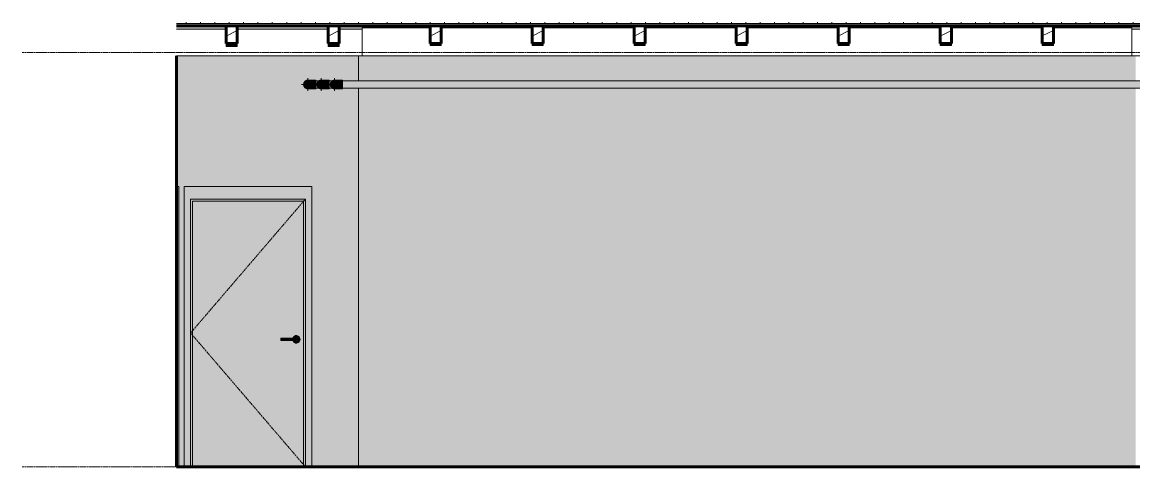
# Model space of a CAD drawing. Header units: inches. Extents: x 10304 to 16189, y 229 to 496.
# Drawn here: x 10304.1 to 10652.7, y 268 to 407.5 of the extents above; entities that cross this region are included whole.
import ezdxf

# ---------------------------------------------------------------- set-up
doc = ezdxf.new("R2010")
doc.units = ezdxf.units.IN
doc.header["$MEASUREMENT"] = 0
doc.linetypes.add('Dash 1_16_', pattern=[0.125, 0.0625, -0.0625])
doc.linetypes.add('Grid Line 1_2_', pattern=[0.875, 0.5, -0.125, 0.125, -0.125])
for name, color, linetype, lineweight in [('0-1', 7, 'Continuous', 5), ('0-2', 10, 'Continuous', 9), ('A-DOOR', 31, 'Continuous', 18), ('A-DOOR-1', 31, 'Dash 1_16_', 9), ('A-DOOR-2', 31, 'Continuous', 9), ('A-DOOR-FRAM', 31, 'Continuous', 9), ('A-DOOR-FRAM-1', 31, 'Continuous', 18), ('A-FLOR-1', 53, 'Continuous', 5), ('A-FLOR-2', 250, 'Continuous', 60), ('A-FLOR-3', 7, 'Continuous', 18), ('A-FLOR-LEVL-1', 51, 'Grid Line 1_2_', 9), ('A-FLOR-MCUT-1', 7, 'Continuous', 18), ('A-FLOR-PATT-1', 10, 'Continuous', 9), ('A-FLOR-PATT-2', 253, 'Continuous', 9), ('A-ROOF-1', 7, 'Continuous', 18), ('I-WALL', 2, 'Continuous', 18), ('I-WALL-3', 2, 'Continuous', 5), ('I-WALL-4', 2, 'Continuous', 60), ('P-PIPE', 3, 'Continuous', 9), ('P-PIPE-1', 3, 'Continuous', 5), ('P-PIPE-CNTR', 3, 'Continuous', 9), ('S-BEAM', 12, 'Continuous', 9), ('S-BEAM-1', 10, 'Continuous', 9), ('S-BEAM-2', 250, 'Continuous', 60)]:
    doc.layers.add(name, color=color, linetype=linetype, lineweight=lineweight)
pattern_1 = [(216.87, (11407.228, 7.997), (23.9897714, 15.9936429), [3.998, -35.986]), (206.565, (11412.026, 5.598), (-7.997081, -7.996619), [8.941, -8.941]), (198.435, (11412.026, 1.599), (-15.9938446, -7.997098), [5.058, -20.23])]
pattern_2 = [(180.895, (11407.228, 400.879), (22.0729628793, 0.3028179829), [3.199, -28.792]), (180.597, (11412.026, 400.829), (-11.1935274815, -0.199640981), [7.997, -7.997]), (180.398, (11412.026, 400.746), (-17.5921865517, -0.1782058647), [4.798, -19.193])]

# ---------------------------------------------------------------- blocks, each defined once
blk = doc.blocks.new('CTR - 1st Phase - Shell_rvt-1-INTERIOR ELEVATION - CORRIDOR NORTH _302_N_ - 3RD FLOOR - NORTH WALL')
at = {"layer": 'A-FLOR-1'}
h = blk.add_hatch(color=256, dxfattribs=at)
h.paths.add_polyline_path([(11702.77, 405.38), (11712, 405.38), (11712, 406.39), (11683.5, 406.39), (11683.5, 405.75), (11687.61, 405.75), (11687.61, 405.38), (11688.74, 405.38)], flags=0)
h.paths.add_polyline_path([(11715.5, 405.38), (11744, 405.39), (11744, 406.39), (11715.5, 406.39), (11715.5, 405.52)], flags=0)
h.paths.add_polyline_path([(11008, 405.38), (11008, 406.39), (10979.5, 406.39), (10979.5, 405.38), (11007.85, 405.38)], flags=0)
h.paths.add_polyline_path([(11023.1, 405.38), (11024.23, 405.38), (11024.23, 405.75), (11040, 405.77), (11040, 406.39), (11011.5, 406.39), (11011.5, 405.38)], flags=0)
h.paths.add_polyline_path([(10967.19, 405.38), (10976, 405.38), (10976, 406.39), (10947.5, 406.39), (10947.5, 405.75), (10965.44, 405.75), (10965.44, 405.38), (10967.1, 405.38)], flags=0)
h.paths.add_polyline_path([(10354.9, 405.38), (10368, 405.38), (10368, 406.39), (10352.45, 406.38), (10352.46, 405.38)], flags=0)
h.paths.add_polyline_path([(10371.5, 405.38), (10400, 405.38), (10400, 406.39), (10371.5, 406.37), (10371.5, 405.51)], flags=0)
h.paths.add_polyline_path([(10403.5, 405.38), (10410.69, 405.38), (10410.69, 405.75), (10432, 405.75), (10432, 406.39), (10403.5, 406.39), (10403.5, 405.71)], flags=0)
h.paths.add_polyline_path([(10710.2, 405.38), (10710.94, 405.38), (10710.94, 405.75), (10720, 405.75), (10720, 406.39), (10691.5, 406.39), (10691.5, 405.38), (10709.81, 405.38)], flags=0)
h.paths.add_polyline_path([(10688, 405.38), (10688, 406.39), (10659.5, 406.39), (10659.5, 405.38), (10679.14, 405.38)], flags=0)
h.paths.add_polyline_path([(10652.15, 405.38), (10656, 405.38), (10656, 406.39), (10627.5, 406.39), (10627.5, 405.75), (10652.15, 405.75)], flags=0)
h.paths.add_polyline_path([(11433.9, 405.66), (11456, 405.66), (11456, 406.39), (11427.5, 406.39), (11427.5, 405.75), (11432.31, 405.75), (11432.31, 405.66)], flags=0)
h.paths.add_polyline_path([(11551.69, 405.66), (11551.69, 405.75), (11552, 405.75), (11552, 406.39), (11523.5, 406.39), (11523.5, 405.66), (11550.64, 405.66)], flags=0)
h.paths.add_polyline_path([(11460.42, 405.66), (11488, 405.66), (11488, 406.39), (11459.5, 406.39), (11459.5, 405.66)], flags=0)
h.paths.add_polyline_path([(11491.5, 405.66), (11520, 405.66), (11520, 406.39), (11491.5, 406.39), (11491.5, 405.71)], flags=0)
h.paths.add_polyline_path([(10819.5, 405.75), (10848, 405.75), (10848, 406.39), (10819.5, 406.39), (10819.5, 405.9)], flags=0)
h.paths.add_polyline_path([(11584, 405.75), (11584, 406.39), (11555.5, 406.39), (11555.5, 405.75), (11577.1, 405.75)], flags=0)
h.paths.add_polyline_path([(10766.26, 405.75), (10784, 405.75), (10784, 406.39), (10755.5, 406.39), (10755.5, 405.75)], flags=0)
h.paths.add_polyline_path([(11587.5, 405.75), (11616, 405.75), (11616, 406.39), (11587.5, 406.39), (11587.5, 405.79)], flags=0)
h.paths.add_polyline_path([(10816, 405.75), (10816, 406.39), (10787.5, 406.39), (10787.5, 405.75), (10809.82, 405.75)], flags=0)
h.paths.add_polyline_path([(10851.5, 405.75), (10880, 405.75), (10880, 406.39), (10851.5, 406.39), (10851.5, 405.87)], flags=0)
h.paths.add_polyline_path([(10752, 405.75), (10752, 406.39), (10723.5, 406.39), (10723.5, 405.75), (10744.48, 405.75)], flags=0)
h.paths.add_polyline_path([(10883.5, 405.75), (10912, 405.75), (10912, 406.39), (10883.5, 406.39), (10883.5, 405.84)], flags=0)
h.paths.add_polyline_path([(10915.5, 405.75), (10944, 405.75), (10944, 406.39), (10915.5, 406.39), (10915.5, 405.8)], flags=0)
h.paths.add_polyline_path([(10624, 405.75), (10624, 406.39), (10595.5, 406.39), (10595.5, 405.75), (10613.8, 405.75)], flags=0)
h.paths.add_polyline_path([(11619.5, 405.75), (11648, 405.75), (11648, 406.39), (11619.5, 406.39), (11619.5, 405.91)], flags=0)
h.paths.add_polyline_path([(10435.5, 405.75), (10464, 405.75), (10464, 406.39), (10435.5, 406.39), (10435.5, 406.21)], flags=0)
h.paths.add_polyline_path([(11424, 405.75), (11424, 406.39), (11395.5, 406.39), (11395.5, 405.75), (11419.64, 405.75)], flags=0)
h.paths.add_polyline_path([(11651.5, 405.75), (11680, 405.75), (11680, 406.39), (11651.5, 406.39), (11651.5, 406.03)], flags=0)
h.paths.add_polyline_path([(10467.5, 405.75), (10496, 405.75), (10496, 406.39), (10467.5, 406.39), (10467.5, 406.14)], flags=0)
h.paths.add_polyline_path([(11392, 405.75), (11392, 406.39), (11363.5, 406.39), (11363.5, 405.75), (11376.08, 405.75)], flags=0)
h.paths.add_polyline_path([(10592, 405.75), (10592, 406.39), (10563.5, 406.39), (10563.5, 405.75), (10570.25, 405.75)], flags=0)
h.paths.add_polyline_path([(11360, 405.75), (11360, 406.39), (11331.5, 406.39), (11331.5, 405.75), (11354.3, 405.75)], flags=0)
h.paths.add_polyline_path([(11168, 405.75), (11168, 406.39), (11139.5, 406.39), (11139.5, 405.75), (11158.29, 405.75)], flags=0)
h.paths.add_polyline_path([(11328, 405.75), (11328, 406.39), (11299.5, 406.39), (11299.5, 405.75), (11310.74, 405.75)], flags=0)
h.paths.add_polyline_path([(11043.5, 405.75), (11072, 405.75), (11072, 406.39), (11043.5, 406.39), (11043.5, 405.77)], flags=0)
h.paths.add_polyline_path([(10499.5, 405.75), (10528, 405.75), (10528, 406.39), (10499.5, 406.39), (10499.5, 406.08)], flags=0)
h.paths.add_polyline_path([(11296, 405.75), (11296, 406.39), (11267.5, 406.39), (11267.5, 405.75), (11288.96, 405.75)], flags=0)
h.paths.add_polyline_path([(10560, 405.75), (10560, 406.39), (10531.5, 406.39), (10531.5, 405.75), (10548.47, 405.75)], flags=0)
h.paths.add_polyline_path([(11075.5, 405.75), (11104, 405.75), (11104, 406.39), (11075.5, 406.39), (11075.5, 405.8)], flags=0)
h.paths.add_polyline_path([(11264, 405.75), (11264, 406.39), (11235.5, 406.39), (11235.5, 405.75), (11245.4, 405.75)], flags=0)
h.paths.add_polyline_path([(11107.5, 405.75), (11136, 405.75), (11136, 406.39), (11107.5, 406.39), (11107.5, 405.83)], flags=0)
h.paths.add_polyline_path([(11232, 405.75), (11232, 406.39), (11203.5, 406.39), (11203.5, 405.75), (11223.63, 405.75)], flags=0)
h.paths.add_polyline_path([(11171.5, 405.75), (11200, 405.75), (11200, 406.39), (11171.5, 406.39), (11171.5, 405.88)], flags=0)
at = {"layer": 'A-FLOR-PATT-1'}
h = blk.add_hatch(dxfattribs=at)
h.set_pattern_fill('FP_1', color=256, style=0, pattern_type=2)
h.set_pattern_definition([(0, (11404.029, 0), (0, 2.399), []), (315, (11404.029, 0), (2.3985062, 0), [3.393, -3.393]), (45, (11404.029, 0), (2.3985062, 0), [3.393, -3.393])])
h.paths.add_polyline_path([(11724.55, 406.39), (11746.33, 406.39), (11746.31, 407.14), (10352.45, 407.14), (10352.46, 406.39), (11702.77, 406.39)], flags=0)
at = {"layer": 'A-FLOR-PATT-2'}
h = blk.add_hatch(dxfattribs=at)
h.set_pattern_fill('FP_2', color=256, style=0, pattern_type=2)
h.set_pattern_definition([(0, (11404.029, 0), (0, 4.5), []), (90, (11404.029, 0), (-4.5, 3e-16), [])])
h.paths.add_polyline_path([(11092.95, 407.14), (11746.33, 407.14), (11746.33, 407.54), (10352.45, 407.54), (10352.45, 407.14), (11071.17, 407.14)], flags=0)
at = {"layer": 'A-FLOR-2'}
for p, q in [((10352.45, 406.39), (11746.33, 406.39)), ((11746.33, 268), (10352.45, 268))]:
    blk.add_line(p, q, dxfattribs=at)
at = {"layer": 'A-FLOR-3'}
for p, q in [((10352.45, 405.38), (10368, 405.38)), ((10371.5, 405.38), (10400, 405.38)), ((10403.5, 405.38), (10410.69, 405.38)), ((10410.69, 405.75), (10432, 405.75)), ((10435.5, 405.75), (10464, 405.75)), ((10467.5, 405.75), (10496, 405.75)), ((10499.5, 405.75), (10528, 405.75)), ((10531.5, 405.75), (10560, 405.75)), ((10563.5, 405.75), (10592, 405.75)), ((10595.5, 405.75), (10624, 405.75)), ((10627.5, 405.75), (10652.15, 405.75)), ((10652.15, 405.38), (10656, 405.38))]:
    blk.add_line(p, q, dxfattribs=at)
at = {"layer": 'A-FLOR-MCUT-1'}
blk.add_line((11746.33, 407.14), (10352.45, 407.14), dxfattribs=at)
at = {"layer": 'A-ROOF-1'}
for p, q in [((10410.69, 405.75), (10410.69, 397)), ((10652.15, 405.75), (10652.15, 397))]:
    blk.add_line(p, q, dxfattribs=at)
blk = doc.blocks.new('LVL-Laminated Veneer Lumber - 4X6 S_ PINE - NO_ 1-2262209-INTERIOR ELEVATION - CORRIDOR NORTH _302_N_ - 3RD FLOOR - NORTH WALL')
at = {"layer": 'S-BEAM'}
h = blk.add_hatch(dxfattribs=at)
h.set_pattern_fill('FP_5', color=256, style=0, pattern_type=2)
h.set_pattern_definition(pattern_1)
h.paths.add_polyline_path([(10371.5, 400.89), (10371.5, 406.39), (10368, 406.37), (10368, 400.89)], flags=0)
at = {"layer": 'S-BEAM-1'}
h = blk.add_hatch(dxfattribs=at)
h.set_pattern_fill('FP_6', color=256, style=0, pattern_type=2)
h.set_pattern_definition(pattern_2)
h.paths.add_polyline_path([(10368, 399.88), (10371.5, 399.88), (10371.5, 400.89), (10368, 400.89)], flags=0)
for p, q in [((10368, 399.88), (10368, 400.89)), ((10371.5, 399.88), (10368, 399.88)), ((10371.5, 399.88), (10371.5, 400.89))]:
    blk.add_line(p, q, dxfattribs=at)
at = {"layer": 'S-BEAM-2'}
for p, q in [((10371.5, 406.39), (10368, 406.39)), ((10368, 406.39), (10368, 400.89)), ((10371.5, 400.89), (10371.5, 406.39)), ((10368, 400.89), (10371.5, 400.89))]:
    blk.add_line(p, q, dxfattribs=at)
blk = doc.blocks.new('LVL-Laminated Veneer Lumber - 4X6 S_ PINE - NO_ 1-2262210-INTERIOR ELEVATION - CORRIDOR NORTH _302_N_ - 3RD FLOOR - NORTH WALL')
at = {"layer": 'S-BEAM'}
h = blk.add_hatch(dxfattribs=at)
h.set_pattern_fill('FP_5', color=256, style=0, pattern_type=2)
h.set_pattern_definition(pattern_1)
h.paths.add_polyline_path([(10400, 400.89), (10403.5, 400.89), (10403.5, 406.39), (10400, 406.39), (10400, 405.38)], flags=0)
at = {"layer": 'S-BEAM-1'}
h = blk.add_hatch(dxfattribs=at)
h.set_pattern_fill('FP_6', color=256, style=0, pattern_type=2)
h.set_pattern_definition(pattern_2)
h.paths.add_polyline_path([(10403.5, 399.88), (10403.5, 400.89), (10400, 400.89), (10400, 399.88)], flags=0)
for p, q in [((10400, 399.88), (10400, 400.89)), ((10403.5, 399.88), (10400, 399.88)), ((10403.5, 399.88), (10403.5, 400.89))]:
    blk.add_line(p, q, dxfattribs=at)
at = {"layer": 'S-BEAM-2'}
for p, q in [((10403.5, 406.39), (10400, 406.39)), ((10400, 406.39), (10400, 400.89)), ((10403.5, 400.89), (10403.5, 406.39)), ((10400, 400.89), (10403.5, 400.89))]:
    blk.add_line(p, q, dxfattribs=at)
blk = doc.blocks.new('LVL-Laminated Veneer Lumber - 4X6 S_ PINE - NO_ 1-2262211-INTERIOR ELEVATION - CORRIDOR NORTH _302_N_ - 3RD FLOOR - NORTH WALL')
at = {"layer": 'S-BEAM'}
h = blk.add_hatch(dxfattribs=at)
h.set_pattern_fill('FP_5', color=256, style=0, pattern_type=2)
h.set_pattern_definition(pattern_1)
h.paths.add_polyline_path([(10432, 400.89), (10435.5, 400.89), (10435.5, 406.39), (10432, 406.39), (10432, 405.52)], flags=0)
at = {"layer": 'S-BEAM-1'}
h = blk.add_hatch(dxfattribs=at)
h.set_pattern_fill('FP_6', color=256, style=0, pattern_type=2)
h.set_pattern_definition(pattern_2)
h.paths.add_polyline_path([(10435.5, 400.25), (10435.5, 400.89), (10432, 400.89), (10432, 400.25)], flags=0)
for p, q in [((10432, 400.25), (10432, 400.89)), ((10435.5, 400.25), (10432, 400.25)), ((10435.5, 400.25), (10435.5, 400.89))]:
    blk.add_line(p, q, dxfattribs=at)
at = {"layer": 'S-BEAM-2'}
for p, q in [((10435.5, 406.39), (10432, 406.39)), ((10432, 406.39), (10432, 400.89)), ((10435.5, 400.89), (10435.5, 406.39)), ((10432, 400.89), (10435.5, 400.89))]:
    blk.add_line(p, q, dxfattribs=at)
blk = doc.blocks.new('LVL-Laminated Veneer Lumber - 4X6 S_ PINE - NO_ 1-V3-INTERIOR ELEVATION - CORRIDOR NORTH _302_N_ - 3RD FLOOR - NORTH WALL')
at = {"layer": 'S-BEAM'}
h = blk.add_hatch(dxfattribs=at)
h.set_pattern_fill('FP_5', color=256, style=0, pattern_type=2)
h.set_pattern_definition(pattern_1)
h.paths.add_polyline_path([(10464, 400.89), (10467.5, 400.89), (10467.5, 406.39), (10464, 406.39), (10464, 405.18)], flags=0)
at = {"layer": 'S-BEAM-1'}
h = blk.add_hatch(dxfattribs=at)
h.set_pattern_fill('FP_6', color=256, style=0, pattern_type=2)
h.set_pattern_definition(pattern_2)
h.paths.add_polyline_path([(10467.5, 400.25), (10467.5, 400.89), (10464, 400.89), (10464, 400.25)], flags=0)
for p, q in [((10464, 400.25), (10464, 400.89)), ((10467.5, 400.25), (10464, 400.25)), ((10467.5, 400.25), (10467.5, 400.89))]:
    blk.add_line(p, q, dxfattribs=at)
at = {"layer": 'S-BEAM-2'}
for p, q in [((10467.5, 406.39), (10464, 406.39)), ((10464, 406.39), (10464, 400.89)), ((10467.5, 400.89), (10467.5, 406.39)), ((10464, 400.89), (10467.5, 400.89))]:
    blk.add_line(p, q, dxfattribs=at)
blk = doc.blocks.new('LVL-Laminated Veneer Lumber - 4X6 S_ PINE - NO_ 1-V4-INTERIOR ELEVATION - CORRIDOR NORTH _302_N_ - 3RD FLOOR - NORTH WALL')
at = {"layer": 'S-BEAM'}
h = blk.add_hatch(dxfattribs=at)
h.set_pattern_fill('FP_5', color=256, style=0, pattern_type=2)
h.set_pattern_definition(pattern_1)
h.paths.add_polyline_path([(10496, 400.89), (10499.5, 400.89), (10499.5, 406.39), (10496, 406.39), (10496, 404.84)], flags=0)
at = {"layer": 'S-BEAM-1'}
h = blk.add_hatch(dxfattribs=at)
h.set_pattern_fill('FP_6', color=256, style=0, pattern_type=2)
h.set_pattern_definition(pattern_2)
h.paths.add_polyline_path([(10499.5, 400.25), (10499.5, 400.89), (10496, 400.89), (10496, 400.25)], flags=0)
for p, q in [((10496, 400.25), (10496, 400.89)), ((10499.5, 400.25), (10496, 400.25)), ((10499.5, 400.25), (10499.5, 400.89))]:
    blk.add_line(p, q, dxfattribs=at)
at = {"layer": 'S-BEAM-2'}
for p, q in [((10499.5, 406.39), (10496, 406.39)), ((10496, 406.39), (10496, 400.89)), ((10499.5, 400.89), (10499.5, 406.39)), ((10496, 400.89), (10499.5, 400.89))]:
    blk.add_line(p, q, dxfattribs=at)
blk = doc.blocks.new('LVL-Laminated Veneer Lumber - 4X6 S_ PINE - NO_ 1-V5-INTERIOR ELEVATION - CORRIDOR NORTH _302_N_ - 3RD FLOOR - NORTH WALL')
at = {"layer": 'S-BEAM'}
h = blk.add_hatch(dxfattribs=at)
h.set_pattern_fill('FP_5', color=256, style=0, pattern_type=2)
h.set_pattern_definition(pattern_1)
h.paths.add_polyline_path([(10528, 400.89), (10531.5, 400.89), (10531.5, 406.39), (10528, 406.39), (10528, 404.5)], flags=0)
at = {"layer": 'S-BEAM-1'}
h = blk.add_hatch(dxfattribs=at)
h.set_pattern_fill('FP_6', color=256, style=0, pattern_type=2)
h.set_pattern_definition(pattern_2)
h.paths.add_polyline_path([(10531.5, 400.25), (10531.5, 400.89), (10528, 400.89), (10528, 400.25)], flags=0)
for p, q in [((10528, 400.25), (10528, 400.89)), ((10531.5, 400.25), (10528, 400.25)), ((10531.5, 400.25), (10531.5, 400.89))]:
    blk.add_line(p, q, dxfattribs=at)
at = {"layer": 'S-BEAM-2'}
for p, q in [((10531.5, 406.39), (10528, 406.39)), ((10528, 406.39), (10528, 400.89)), ((10531.5, 400.89), (10531.5, 406.39)), ((10528, 400.89), (10531.5, 400.89))]:
    blk.add_line(p, q, dxfattribs=at)
blk = doc.blocks.new('LVL-Laminated Veneer Lumber - 4X6 S_ PINE - NO_ 1-V6-INTERIOR ELEVATION - CORRIDOR NORTH _302_N_ - 3RD FLOOR - NORTH WALL')
at = {"layer": 'S-BEAM'}
h = blk.add_hatch(dxfattribs=at)
h.set_pattern_fill('FP_5', color=256, style=0, pattern_type=2)
h.set_pattern_definition(pattern_1)
h.paths.add_polyline_path([(10560, 400.89), (10563.5, 400.89), (10563.5, 406.39), (10560, 406.39), (10560, 404.15)], flags=0)
at = {"layer": 'S-BEAM-1'}
h = blk.add_hatch(dxfattribs=at)
h.set_pattern_fill('FP_6', color=256, style=0, pattern_type=2)
h.set_pattern_definition(pattern_2)
h.paths.add_polyline_path([(10563.5, 400.25), (10563.5, 400.89), (10560, 400.89), (10560, 400.25)], flags=0)
for p, q in [((10560, 400.25), (10560, 400.89)), ((10563.5, 400.25), (10560, 400.25)), ((10563.5, 400.25), (10563.5, 400.89))]:
    blk.add_line(p, q, dxfattribs=at)
at = {"layer": 'S-BEAM-2'}
for p, q in [((10563.5, 406.39), (10560, 406.39)), ((10560, 406.39), (10560, 400.89)), ((10563.5, 400.89), (10563.5, 406.39)), ((10560, 400.89), (10563.5, 400.89))]:
    blk.add_line(p, q, dxfattribs=at)
blk = doc.blocks.new('LVL-Laminated Veneer Lumber - 4X6 S_ PINE - NO_ 1-V7-INTERIOR ELEVATION - CORRIDOR NORTH _302_N_ - 3RD FLOOR - NORTH WALL')
at = {"layer": 'S-BEAM'}
h = blk.add_hatch(dxfattribs=at)
h.set_pattern_fill('FP_5', color=256, style=0, pattern_type=2)
h.set_pattern_definition(pattern_1)
h.paths.add_polyline_path([(10595.5, 400.89), (10595.5, 406.39), (10592, 406.39), (10592, 400.89), (10592.03, 400.89)], flags=0)
at = {"layer": 'S-BEAM-1'}
h = blk.add_hatch(dxfattribs=at)
h.set_pattern_fill('FP_6', color=256, style=0, pattern_type=2)
h.set_pattern_definition(pattern_2)
h.paths.add_polyline_path([(10592, 400.25), (10595.5, 400.25), (10595.5, 400.89), (10592, 400.89)], flags=0)
for p, q in [((10592, 400.25), (10592, 400.89)), ((10595.5, 400.25), (10592, 400.25)), ((10595.5, 400.25), (10595.5, 400.89))]:
    blk.add_line(p, q, dxfattribs=at)
at = {"layer": 'S-BEAM-2'}
for p, q in [((10595.5, 406.39), (10592, 406.39)), ((10592, 406.39), (10592, 400.89)), ((10595.5, 400.89), (10595.5, 406.39)), ((10592, 400.89), (10595.5, 400.89))]:
    blk.add_line(p, q, dxfattribs=at)
blk = doc.blocks.new('LVL-Laminated Veneer Lumber - 4X6 S_ PINE - NO_ 1-V8-INTERIOR ELEVATION - CORRIDOR NORTH _302_N_ - 3RD FLOOR - NORTH WALL')
at = {"layer": 'S-BEAM'}
h = blk.add_hatch(dxfattribs=at)
h.set_pattern_fill('FP_5', color=256, style=0, pattern_type=2)
h.set_pattern_definition(pattern_1)
h.paths.add_polyline_path([(10624, 400.89), (10627.5, 400.89), (10627.5, 406.39), (10624, 406.39), (10624, 403.47)], flags=0)
at = {"layer": 'S-BEAM-1'}
h = blk.add_hatch(dxfattribs=at)
h.set_pattern_fill('FP_6', color=256, style=0, pattern_type=2)
h.set_pattern_definition(pattern_2)
h.paths.add_polyline_path([(10627.5, 400.25), (10627.5, 400.89), (10624, 400.89), (10624, 400.25)], flags=0)
for p, q in [((10624, 400.25), (10624, 400.89)), ((10627.5, 400.25), (10624, 400.25)), ((10627.5, 400.25), (10627.5, 400.89))]:
    blk.add_line(p, q, dxfattribs=at)
at = {"layer": 'S-BEAM-2'}
for p, q in [((10627.5, 406.39), (10624, 406.39)), ((10624, 406.39), (10624, 400.89)), ((10627.5, 400.89), (10627.5, 406.39)), ((10624, 400.89), (10627.5, 400.89))]:
    blk.add_line(p, q, dxfattribs=at)
blk = doc.blocks.new('CTR - 1st Phase - Structure_rvt-1-INTERIOR ELEVATION - CORRIDOR NORTH _302_N_ - 3RD FLOOR - NORTH WALL')
at = {"layer": '0-2'}
for name in ['LVL-Laminated Veneer Lumber - 4X6 S_ PINE - NO_ 1-2262209-INTERIOR ELEVATION - CORRIDOR NORTH _302_N_ - 3RD FLOOR - NORTH WALL', 'LVL-Laminated Veneer Lumber - 4X6 S_ PINE - NO_ 1-2262210-INTERIOR ELEVATION - CORRIDOR NORTH _302_N_ - 3RD FLOOR - NORTH WALL', 'LVL-Laminated Veneer Lumber - 4X6 S_ PINE - NO_ 1-2262211-INTERIOR ELEVATION - CORRIDOR NORTH _302_N_ - 3RD FLOOR - NORTH WALL', 'LVL-Laminated Veneer Lumber - 4X6 S_ PINE - NO_ 1-V3-INTERIOR ELEVATION - CORRIDOR NORTH _302_N_ - 3RD FLOOR - NORTH WALL', 'LVL-Laminated Veneer Lumber - 4X6 S_ PINE - NO_ 1-V4-INTERIOR ELEVATION - CORRIDOR NORTH _302_N_ - 3RD FLOOR - NORTH WALL', 'LVL-Laminated Veneer Lumber - 4X6 S_ PINE - NO_ 1-V5-INTERIOR ELEVATION - CORRIDOR NORTH _302_N_ - 3RD FLOOR - NORTH WALL', 'LVL-Laminated Veneer Lumber - 4X6 S_ PINE - NO_ 1-V6-INTERIOR ELEVATION - CORRIDOR NORTH _302_N_ - 3RD FLOOR - NORTH WALL', 'LVL-Laminated Veneer Lumber - 4X6 S_ PINE - NO_ 1-V7-INTERIOR ELEVATION - CORRIDOR NORTH _302_N_ - 3RD FLOOR - NORTH WALL', 'LVL-Laminated Veneer Lumber - 4X6 S_ PINE - NO_ 1-V8-INTERIOR ELEVATION - CORRIDOR NORTH _302_N_ - 3RD FLOOR - NORTH WALL']:
    blk.add_blockref(name, (0, 0), dxfattribs=at)
blk = doc.blocks.new('Elbow - PVC - Sch 40 - Standard-2079255-INTERIOR ELEVATION - CORRIDOR NORTH _302_N_ - 3RD FLOOR - NORTH WALL')
at = {"layer": 'P-PIPE'}
h = blk.add_hatch(color=256, dxfattribs=at)
h.paths.add_polyline_path([(10393.69, 386.66), (10394.04, 386.7), (10394.38, 386.85), (10394.65, 387.06), (10394.86, 387.35), (10394.99, 387.65), (10395.03, 388), (10394.99, 388.35), (10394.84, 388.69), (10394.64, 388.95), (10394.28, 389.2), (10394, 389.3), (10393.69, 389.34), (10393.29, 389.28), (10393, 389.15), (10392.74, 388.95), (10392.5, 388.62), (10392.39, 388.35), (10392.35, 388), (10392.39, 387.65), (10392.54, 387.31), (10392.74, 387.05), (10393.1, 386.8), (10393.38, 386.7)], flags=0)
h.paths.add_polyline_path([(10393.69, 386.81), (10393.38, 386.85), (10393.05, 387.01), (10392.85, 387.16), (10392.66, 387.41), (10392.54, 387.69), (10392.5, 388), (10392.54, 388.31), (10392.69, 388.63), (10392.91, 388.88), (10393.1, 389.03), (10393.38, 389.15), (10393.69, 389.19), (10394, 389.15), (10394.28, 389.03), (10394.53, 388.84), (10394.72, 388.59), (10394.85, 388.25), (10394.88, 388), (10394.84, 387.69), (10394.72, 387.41), (10394.53, 387.16), (10394.24, 386.95), (10394, 386.85), (10393.87, 386.84)], flags=0)
h = blk.add_hatch(color=256, dxfattribs=at)
h.paths.add_polyline_path([(10393.69, 386.66), (10393.77, 386.66), (10393.77, 386.67)], flags=0)
h.paths.add_polyline_path([(10395.07, 386.66), (10395.07, 388), (10395.03, 388), (10394.99, 387.65), (10394.84, 387.31), (10394.64, 387.05), (10394.36, 386.84), (10394, 386.69), (10393.77, 386.66), (10394.85, 386.66), (10395.03, 386.66)], flags=0)
for points in [[(10395.03, 388), (10395.07, 388), (10395.07, 389.34), (10393.77, 389.33), (10394.06, 389.29), (10394.38, 389.15), (10394.69, 388.89), (10394.87, 388.63), (10394.99, 388.31)], [(10396.01, 388), (10396.22, 388), (10396.22, 389.34), (10395.07, 389.34), (10395.07, 388)], [(10396.01, 386.66), (10396.22, 386.66), (10396.22, 388), (10395.07, 388), (10395.07, 386.66)]]:
    blk.add_hatch(color=256, dxfattribs=at).paths.add_polyline_path(points, flags=0)
for p, q in [((10396.22, 389.34), (10395.07, 389.34)), ((10396.22, 389.34), (10396.22, 388)), ((10396.22, 388), (10396.22, 386.66)), ((10395.07, 386.66), (10396.22, 386.66))]:
    blk.add_line(p, q, dxfattribs=at)
at = {"layer": 'P-PIPE', "flags": 128}
for points in [[(10392.35, 388), (10392.35, 388.05), (10392.35, 388.11), (10392.36, 388.16), (10392.36, 388.21), (10392.37, 388.27), (10392.38, 388.32), (10392.4, 388.37), (10392.41, 388.42), (10392.43, 388.47), (10392.45, 388.52), (10392.47, 388.57), (10392.5, 388.62), (10392.52, 388.67), (10392.55, 388.71), (10392.58, 388.76), (10392.61, 388.8), (10392.64, 388.85), (10392.68, 388.89), (10392.72, 388.93), (10392.75, 388.96), (10392.79, 389), (10392.83, 389.04), (10392.88, 389.07), (10392.92, 389.1), (10392.96, 389.13), (10393.01, 389.16), (10393.06, 389.19), (10393.1, 389.21), (10393.15, 389.23), (10393.2, 389.25), (10393.25, 389.27), (10393.3, 389.29), (10393.36, 389.3), (10393.41, 389.31), (10393.46, 389.32), (10393.51, 389.33), (10393.57, 389.34), (10393.62, 389.34), (10393.68, 389.34), (10393.69, 389.34)], [(10393.69, 386.66), (10393.64, 386.66), (10393.58, 386.66), (10393.53, 386.67), (10393.48, 386.67), (10393.42, 386.68), (10393.37, 386.69), (10393.32, 386.71), (10393.27, 386.72), (10393.22, 386.74), (10393.17, 386.76), (10393.12, 386.78), (10393.07, 386.81), (10393.02, 386.83), (10392.98, 386.86), (10392.93, 386.89), (10392.89, 386.92), (10392.84, 386.95), (10392.8, 386.99), (10392.76, 387.03), (10392.73, 387.06), (10392.69, 387.1), (10392.65, 387.14), (10392.62, 387.19), (10392.59, 387.23), (10392.56, 387.27), (10392.53, 387.32), (10392.5, 387.37), (10392.48, 387.41), (10392.46, 387.46), (10392.44, 387.51), (10392.42, 387.56), (10392.4, 387.61), (10392.39, 387.67), (10392.38, 387.72), (10392.37, 387.77), (10392.36, 387.82), (10392.35, 387.88), (10392.35, 387.93), (10392.35, 387.99), (10392.35, 388)], [(10393.69, 389.34), (10393.69, 389.34), (10393.69, 389.34), (10393.7, 389.34), (10393.71, 389.34), (10393.72, 389.34), (10393.73, 389.34), (10393.74, 389.34), (10393.76, 389.34), (10393.78, 389.34), (10393.8, 389.34), (10393.82, 389.34), (10393.85, 389.34), (10393.87, 389.34), (10393.9, 389.34), (10393.93, 389.34), (10393.96, 389.34), (10394, 389.34), (10394.03, 389.34), (10394.07, 389.34), (10394.11, 389.34), (10394.15, 389.34), (10394.19, 389.34), (10394.23, 389.34), (10394.28, 389.34), (10394.32, 389.34), (10394.37, 389.34), (10394.42, 389.34), (10394.47, 389.34), (10394.52, 389.34), (10394.57, 389.34), (10394.62, 389.34), (10394.67, 389.34), (10394.72, 389.34), (10394.78, 389.34), (10394.83, 389.34), (10394.89, 389.34), (10394.94, 389.34), (10395, 389.34), (10395.05, 389.34), (10395.07, 389.34)], [(10395.07, 386.66), (10395.01, 386.66), (10394.96, 386.66), (10394.9, 386.66), (10394.85, 386.66), (10394.79, 386.66), (10394.74, 386.66), (10394.69, 386.66), (10394.63, 386.66), (10394.58, 386.66), (10394.53, 386.66), (10394.48, 386.66), (10394.43, 386.66), (10394.38, 386.66), (10394.33, 386.66), (10394.29, 386.66), (10394.24, 386.66), (10394.2, 386.66), (10394.16, 386.66), (10394.12, 386.66), (10394.08, 386.66), (10394.04, 386.66), (10394.01, 386.66), (10393.97, 386.66), (10393.94, 386.66), (10393.91, 386.66), (10393.88, 386.66), (10393.85, 386.66), (10393.83, 386.66), (10393.8, 386.66), (10393.78, 386.66), (10393.76, 386.66), (10393.75, 386.66), (10393.73, 386.66), (10393.72, 386.66), (10393.71, 386.66), (10393.7, 386.66), (10393.7, 386.66), (10393.69, 386.66), (10393.69, 386.66), (10393.69, 386.66)]]:
    blk.add_lwpolyline(points, dxfattribs=at)
at = {"layer": 'P-PIPE'}
for start, end in [(0, 180), (180, 0)]:
    blk.add_arc((10393.69, 388), 1.34, start, end, dxfattribs=at)
blk = doc.blocks.new('HOLLOW METAL - UNIT DOOR-2191977-INTERIOR ELEVATION - CORRIDOR NORTH _302_N_ - 3RD FLOOR - NORTH WALL')
at = {"layer": 'A-DOOR'}
h = blk.add_hatch(color=256, dxfattribs=at)
h.paths.add_polyline_path([(11005.81, 268), (11005.81, 351.38), (10971.06, 351.38), (10971.06, 268)], flags=0)
h.paths.add_polyline_path([(11003.58, 306.82), (11003.28, 306.86), (11002.99, 306.98), (11002.7, 307.23), (11002.56, 307.41), (11002.48, 307.61), (10998.76, 307.62), (10998.76, 308.39), (11002.48, 308.39), (11002.56, 308.59), (11002.75, 308.84), (11002.99, 309.02), (11003.28, 309.14), (11003.58, 309.18), (11003.89, 309.14), (11004.18, 309.02), (11004.47, 308.77), (11004.61, 308.59), (11004.73, 308.31), (11004.77, 308), (11004.73, 307.69), (11004.61, 307.41), (11004.42, 307.16), (11004.18, 306.98), (11003.89, 306.86)], flags=0)
for points in [[(11000.39, 308), (11002.9, 308), (11002.9, 308.39), (10998.76, 308.38), (10998.76, 308)], [(11002.4, 307.61), (11002.9, 307.62), (11002.9, 308), (10998.76, 308), (10998.76, 307.61), (11002.24, 307.61)], [(11003.58, 306.82), (11003.89, 306.86), (11004.18, 306.98), (11004.47, 307.23), (11004.61, 307.41), (11004.73, 307.69), (11004.77, 308), (11004.73, 308.31), (11004.61, 308.59), (11004.42, 308.84), (11004.18, 309.02), (11003.89, 309.14), (11003.58, 309.18), (11003.28, 309.14), (11002.99, 309.02), (11002.75, 308.84), (11002.56, 308.59), (11002.49, 308.39), (11003.5, 308.38), (11003.49, 308.39), (11003.64, 308.36), (11003.75, 308.29), (11003.79, 308.25), (11003.85, 308.13), (11003.87, 308.1), (11003.88, 307.99), (11003.84, 307.83), (11003.79, 307.75), (11003.76, 307.72), (11003.63, 307.64), (11003.55, 307.62), (11003.38, 307.61), (11003.31, 307.62), (11002.48, 307.61), (11002.56, 307.41), (11002.75, 307.16), (11002.99, 306.98), (11003.28, 306.86)], [(11003.14, 308), (11003.88, 308), (11003.85, 308.14), (11003.79, 308.25), (11003.7, 308.33), (11003.61, 308.37), (11003.57, 308.38), (11003.4, 308.38), (11003.3, 308.38), (11002.9, 308.38), (11002.9, 308), (11003.11, 308)]]:
    blk.add_hatch(color=256, dxfattribs=at).paths.add_polyline_path(points, flags=0)
h = blk.add_hatch(color=256, dxfattribs=at)
h.paths.add_polyline_path([(11003.76, 307.72), (11003.86, 307.88), (11003.87, 307.9), (11003.87, 308), (11003.83, 308), (11003.77, 307.75)], flags=0)
h.paths.add_polyline_path([(11002.9, 307.61), (11002.93, 307.62), (11003.59, 307.62), (11003.7, 307.67), (11003.76, 307.75), (11003.83, 308), (11002.9, 308), (11002.9, 307.62)], flags=0)
at = {"layer": 'A-DOOR-FRAM-1'}
for points in [[(10970.44, 268), (10970.44, 352), (11006.44, 352), (11006.44, 268), (11008.44, 268), (11008.44, 356), (10968.44, 356), (10968.44, 268)], [(11005.83, 268), (11006.44, 268), (11006.44, 352), (10970.44, 352), (10970.44, 268), (10971.06, 268), (10971.06, 351.38), (11005.81, 351.38), (11005.81, 268)]]:
    blk.add_hatch(color=256, dxfattribs=at).paths.add_polyline_path(points, flags=0)
at = {"layer": 'A-DOOR-1'}
for p, q in [((11006.44, 352), (10970.44, 310)), ((10970.44, 310), (11006.44, 268))]:
    blk.add_line(p, q, dxfattribs=at)
at = {"layer": 'A-DOOR-2'}
for p, q in [((11002.9, 308.39), (10998.76, 308.39)), ((10998.76, 308), (10998.76, 308.39)), ((10998.76, 307.61), (10998.76, 308)), ((10998.76, 307.61), (11002.9, 307.61))]:
    blk.add_line(p, q, dxfattribs=at)
at = {"layer": 'A-DOOR-2', "flags": 128}
for points in [[(11003.49, 308.39), (11003.49, 308.39), (11003.48, 308.39), (11003.48, 308.39), (11003.48, 308.39), (11003.47, 308.39), (11003.47, 308.39), (11003.46, 308.39), (11003.46, 308.39), (11003.45, 308.39), (11003.44, 308.39), (11003.43, 308.39), (11003.42, 308.39), (11003.41, 308.39), (11003.4, 308.39), (11003.38, 308.39), (11003.37, 308.39), (11003.35, 308.39), (11003.34, 308.39), (11003.32, 308.39), (11003.31, 308.39), (11003.29, 308.39), (11003.27, 308.39), (11003.25, 308.39), (11003.23, 308.39), (11003.21, 308.39), (11003.19, 308.39), (11003.17, 308.39), (11003.15, 308.39), (11003.13, 308.39), (11003.11, 308.39), (11003.09, 308.39), (11003.07, 308.39), (11003.04, 308.39), (11003.02, 308.39), (11003, 308.39), (11002.97, 308.39), (11002.95, 308.39), (11002.93, 308.39), (11002.9, 308.39), (11002.9, 308.39)], [(11002.9, 307.61), (11002.92, 307.61), (11002.94, 307.61), (11002.97, 307.61), (11002.99, 307.61), (11003.01, 307.61), (11003.04, 307.61), (11003.06, 307.61), (11003.08, 307.61), (11003.1, 307.61), (11003.13, 307.61), (11003.15, 307.61), (11003.17, 307.61), (11003.19, 307.61), (11003.21, 307.61), (11003.23, 307.61), (11003.25, 307.61), (11003.27, 307.61), (11003.29, 307.61), (11003.3, 307.61), (11003.32, 307.61), (11003.34, 307.61), (11003.35, 307.61), (11003.37, 307.61), (11003.38, 307.61), (11003.39, 307.61), (11003.41, 307.61), (11003.42, 307.61), (11003.43, 307.61), (11003.44, 307.61), (11003.45, 307.61), (11003.45, 307.61), (11003.46, 307.61), (11003.47, 307.61), (11003.47, 307.61), (11003.48, 307.61), (11003.48, 307.61), (11003.48, 307.61), (11003.49, 307.61), (11003.49, 307.61)]]:
    blk.add_lwpolyline(points, dxfattribs=at)
at = {"layer": 'A-DOOR-2'}
for start, end in [(0, 160.3657), (199.5633, 0)]:
    blk.add_arc((11003.58, 308), 1.18, start, end, dxfattribs=at)
at = {"layer": 'A-DOOR-FRAM'}
for p, q in [((10968.44, 268), (10968.44, 356)), ((11008.44, 356), (10968.44, 356)), ((11008.44, 268), (11008.44, 356)), ((10970.44, 268), (10970.44, 352)), ((10970.44, 352), (11006.44, 352)), ((10971.06, 268), (10971.06, 351.38)), ((10971.06, 351.38), (11005.81, 351.38)), ((11005.81, 351.38), (11005.81, 268)), ((11006.44, 352), (11006.44, 268))]:
    blk.add_line(p, q, dxfattribs=at)
blk = doc.blocks.new('HOLLOW METAL - UNIT DOOR-V39-INTERIOR ELEVATION - CORRIDOR NORTH _302_N_ - 3RD FLOOR - NORTH WALL')
at = {"layer": 'A-DOOR-FRAM-1'}
blk.add_hatch(color=256, dxfattribs=at).paths.add_polyline_path([(10352.46, 268), (10353.21, 268), (10353.21, 356), (10352.46, 356), (10352.46, 302.86)], flags=0)
at = {"layer": 'A-DOOR-FRAM'}
for q in [(10352.46, 356), (10353.21, 268)]:
    blk.add_line((10353.21, 356), q, dxfattribs=at)

msp = doc.modelspace()

# ---------------------------------------------------------------- hatches: boundary and pattern name
at = {"layer": 'I-WALL-3'}
h = msp.add_hatch(color=256, dxfattribs=at)
h.paths.add_polyline_path([(10402.14, 386.66), (10402.49, 386.73), (10402.37, 386.69)], flags=0)
h.paths.add_polyline_path([(10397.9, 386.66), (10398.24, 386.73), (10398.13, 386.69)], flags=0)
h.paths.add_polyline_path([(10393.77, 386.66), (10394.12, 386.73), (10394, 386.69)], flags=0)
h.paths.add_polyline_path([(10354.9, 268), (10354.9, 356), (10394.9, 356), (10394.9, 268), (10409.56, 268), (10409.56, 386.81), (10404.59, 386.81), (10404.59, 386.66), (10402.06, 386.66), (10401.71, 386.7), (10401.42, 386.81), (10400.35, 386.81), (10400.35, 386.66), (10397.82, 386.66), (10397.47, 386.7), (10397.18, 386.81), (10396.22, 386.81), (10396.22, 386.66), (10393.69, 386.66), (10393.29, 386.72), (10393.02, 386.84), (10392.74, 387.05), (10392.53, 387.33), (10392.39, 387.65), (10392.35, 388), (10392.39, 388.35), (10392.54, 388.69), (10392.74, 388.95), (10393.02, 389.16), (10393.38, 389.3), (10393.77, 389.34), (10396.22, 389.34), (10396.22, 389.19), (10397.2, 389.19), (10397.51, 389.3), (10397.9, 389.34), (10400.35, 389.34), (10400.35, 389.19), (10401.46, 389.19), (10401.75, 389.3), (10402.14, 389.34), (10404.59, 389.34), (10404.59, 389.19), (10409.56, 389.19), (10409.56, 397), (10352.46, 397), (10352.46, 356), (10353.21, 356), (10353.21, 268)], flags=0)
h = msp.add_hatch(color=256, dxfattribs=at)
h.paths.add_polyline_path([(10409.56, 268), (10418.56, 268), (10418.56, 386.81), (10409.56, 386.81), (10409.56, 337.76)], flags=0)
h.paths.add_polyline_path([(10409.62, 389.19), (10418.56, 389.19), (10418.56, 397), (10409.56, 397), (10409.56, 389.19)], flags=0)
h = msp.add_hatch(color=256, dxfattribs=at)
h.paths.add_polyline_path([(10418.56, 268), (10644.28, 268), (10644.28, 386.81), (10418.56, 386.81), (10418.56, 337.76)], flags=0)
h.paths.add_polyline_path([(10532.13, 389.19), (10644.28, 389.19), (10644.28, 397), (10418.56, 397), (10418.56, 389.19), (10529.41, 389.19)], flags=0)
h = msp.add_hatch(color=256, dxfattribs=at)
h.paths.add_polyline_path([(10653.28, 268), (10653.28, 386.81), (10644.28, 386.81), (10644.28, 268), (10652.78, 268)], flags=0)
h.paths.add_polyline_path([(10649.2, 389.19), (10653.28, 389.19), (10653.28, 397), (10644.28, 397), (10644.28, 389.19), (10646.47, 389.19)], flags=0)
at = {"layer": 'P-PIPE'}
for points in [[(10393.69, 386.81), (10394.05, 386.88), (10394.28, 386.97), (10394.53, 387.16), (10394.72, 387.41), (10394.84, 387.71), (10394.87, 388.07), (10394.84, 388.31), (10394.72, 388.59), (10394.53, 388.84), (10394.23, 389.05), (10394, 389.15), (10393.69, 389.19), (10393.38, 389.15), (10393.1, 389.03), (10392.85, 388.84), (10392.64, 388.55), (10392.54, 388.31), (10392.5, 388), (10392.56, 387.65), (10392.66, 387.41), (10392.85, 387.16), (10393.1, 386.97), (10393.38, 386.85), (10393.51, 386.84)], [(10397.82, 386.81), (10398.18, 386.88), (10398.41, 386.97), (10398.66, 387.16), (10398.85, 387.41), (10398.97, 387.71), (10399, 388.07), (10398.97, 388.31), (10398.85, 388.59), (10398.66, 388.84), (10398.35, 389.05), (10398.13, 389.15), (10397.82, 389.19), (10397.51, 389.15), (10397.22, 389.03), (10396.98, 388.84), (10396.77, 388.55), (10396.67, 388.31), (10396.63, 388), (10396.67, 387.69), (10396.79, 387.41), (10396.98, 387.16), (10397.22, 386.97), (10397.51, 386.85), (10397.64, 386.84)], [(10402.06, 386.81), (10402.43, 386.88), (10402.65, 386.97), (10402.9, 387.16), (10403.09, 387.41), (10403.21, 387.71), (10403.24, 388.07), (10403.21, 388.31), (10403.09, 388.59), (10402.9, 388.84), (10402.6, 389.05), (10402.37, 389.15), (10402.06, 389.19), (10401.75, 389.15), (10401.46, 389.02), (10401.22, 388.84), (10401.02, 388.55), (10400.91, 388.31), (10400.87, 388), (10400.91, 387.69), (10401.03, 387.41), (10401.22, 387.16), (10401.47, 386.97), (10401.75, 386.85), (10401.88, 386.84)]]:
    msp.add_hatch(color=256, dxfattribs=at).paths.add_polyline_path(points, flags=0)
at = {"layer": 'P-PIPE-1'}
h = msp.add_hatch(color=256, dxfattribs=at)
h.paths.add_polyline_path([(10396.22, 388), (10396.47, 388), (10396.52, 388.35), (10396.67, 388.69), (10396.87, 388.95), (10397.15, 389.19), (10396.22, 389.19), (10396.22, 388.15)], flags=0)
h.paths.add_polyline_path([(11709.59, 388), (11710.59, 388), (11710.59, 389.19), (11708.89, 389.17), (11708.94, 389.15), (11709.2, 388.95), (11709.44, 388.59), (11709.55, 388.31), (11709.58, 388.12)], flags=0)
h = msp.add_hatch(color=256, dxfattribs=at)
h.paths.add_polyline_path([(10396.22, 386.81), (10397.2, 386.81), (10397.12, 386.85), (10396.87, 387.05), (10396.62, 387.41), (10396.51, 387.69), (10396.47, 388), (10396.22, 388), (10396.22, 386.84)], flags=0)
h.paths.add_polyline_path([(10398.43, 386.81), (10398.44, 386.81), (10398.49, 386.83)], flags=0)
h.paths.add_polyline_path([(11708.92, 386.81), (11710.59, 386.81), (11710.59, 388), (11709.59, 388), (11709.55, 387.65), (11709.39, 387.31), (11709.2, 387.05), (11708.89, 386.81)], flags=0)
h = msp.add_hatch(color=256, dxfattribs=at)
h.paths.add_polyline_path([(10400.35, 388), (10400.72, 388), (10400.76, 388.35), (10400.91, 388.69), (10401.11, 388.95), (10401.39, 389.19), (10400.35, 389.19), (10400.35, 388.21)], flags=0)
h.paths.add_polyline_path([(11705.72, 388.52), (11705.72, 389.19), (11705.14, 389.17), (11705.18, 389.15), (11705.49, 388.88), (11705.69, 388.59)], flags=0)
h = msp.add_hatch(color=256, dxfattribs=at)
h.paths.add_polyline_path([(10400.35, 386.81), (10401.45, 386.81), (10401.37, 386.85), (10401.11, 387.05), (10400.86, 387.41), (10400.76, 387.69), (10400.72, 388), (10400.35, 388), (10400.35, 386.84)], flags=0)
h.paths.add_polyline_path([(10402.68, 386.81), (10402.68, 386.81), (10402.73, 386.83)], flags=0)
h.paths.add_polyline_path([(11705.11, 386.81), (11705.72, 386.81), (11705.72, 387.48), (11705.64, 387.31), (11705.44, 387.05), (11705.11, 386.81)], flags=0)
for points in [[(11400.58, 388), (11701.96, 388), (11701.96, 389.19), (10404.59, 389.19), (10404.59, 388), (11397.86, 388)], [(10404.59, 386.81), (11701.96, 386.81), (11701.96, 388), (10404.59, 388), (10404.59, 386.84)]]:
    msp.add_hatch(color=256, dxfattribs=at).paths.add_polyline_path(points, flags=0)

# ---------------------------------------------------------------- linework, layer by layer
at = {"layer": 'A-FLOR-LEVL-1'}
for p, q in [((10304.09, 398), (11794.69, 398)), ((10304.09, 268), (11794.69, 268))]:
    msp.add_line(p, q, dxfattribs=at)
at = {"layer": 'I-WALL'}
for p, q in [((10709.81, 397), (10352.46, 397)), ((10409.56, 389.19), (10409.56, 397)), ((10409.56, 268), (10409.56, 386.81))]:
    msp.add_line(p, q, dxfattribs=at)
at = {"layer": 'I-WALL-4'}
for p, q in [((10352.46, 397), (10352.45, 397)), ((10352.46, 268), (10352.46, 397)), ((10352.45, 268), (10352.46, 268))]:
    msp.add_line(p, q, dxfattribs=at)
at = {"layer": 'P-PIPE'}
for p, q in [((10397.2, 389.19), (10396.22, 389.19)), ((10401.45, 389.19), (10400.35, 389.19)), ((11701.96, 389.19), (10404.59, 389.19)), ((10396.22, 386.81), (10397.2, 386.81)), ((10400.35, 386.81), (10401.45, 386.81)), ((10404.59, 386.81), (11701.96, 386.81))]:
    msp.add_line(p, q, dxfattribs=at)
for centre, start, end in [((10393.69, 388), 0, 180), ((10393.69, 388), 180, 0), ((10397.82, 388), 0, 180), ((10397.82, 388), 180, 0), ((10402.06, 388), 0, 180), ((10402.06, 388), 180, 0)]:
    msp.add_arc(centre, 1.19, start, end, dxfattribs=at)
at = {"layer": 'P-PIPE-CNTR'}
for p, q in [((10391.69, 388), (10395.69, 388)), ((10393.69, 386), (10393.69, 390)), ((10395.82, 388), (10399.82, 388)), ((10397.82, 386), (10397.82, 390)), ((10400.06, 388), (10404.06, 388)), ((10402.06, 386), (10402.06, 390))]:
    msp.add_line(p, q, dxfattribs=at)

# ---------------------------------------------------------------- block references
at = {"layer": '0-1'}
for name in ['CTR - 1st Phase - Shell_rvt-1-INTERIOR ELEVATION - CORRIDOR NORTH _302_N_ - 3RD FLOOR - NORTH WALL', 'CTR - 1st Phase - Structure_rvt-1-INTERIOR ELEVATION - CORRIDOR NORTH _302_N_ - 3RD FLOOR - NORTH WALL']:
    msp.add_blockref(name, (0, 0), dxfattribs=at)
at = {"layer": 'A-DOOR'}
for name, p in [('HOLLOW METAL - UNIT DOOR-V39-INTERIOR ELEVATION - CORRIDOR NORTH _302_N_ - 3RD FLOOR - NORTH WALL', (0, 0)), ('HOLLOW METAL - UNIT DOOR-2191977-INTERIOR ELEVATION - CORRIDOR NORTH _302_N_ - 3RD FLOOR - NORTH WALL', (-613.54, 0))]:
    msp.add_blockref(name, p, dxfattribs=at)
at = {"layer": 'P-PIPE'}
for p in [(0, 0), (4.13, 0), (8.37, 0)]:
    msp.add_blockref('Elbow - PVC - Sch 40 - Standard-2079255-INTERIOR ELEVATION - CORRIDOR NORTH _302_N_ - 3RD FLOOR - NORTH WALL', p, dxfattribs=at)

doc.saveas('drawing.dxf')
